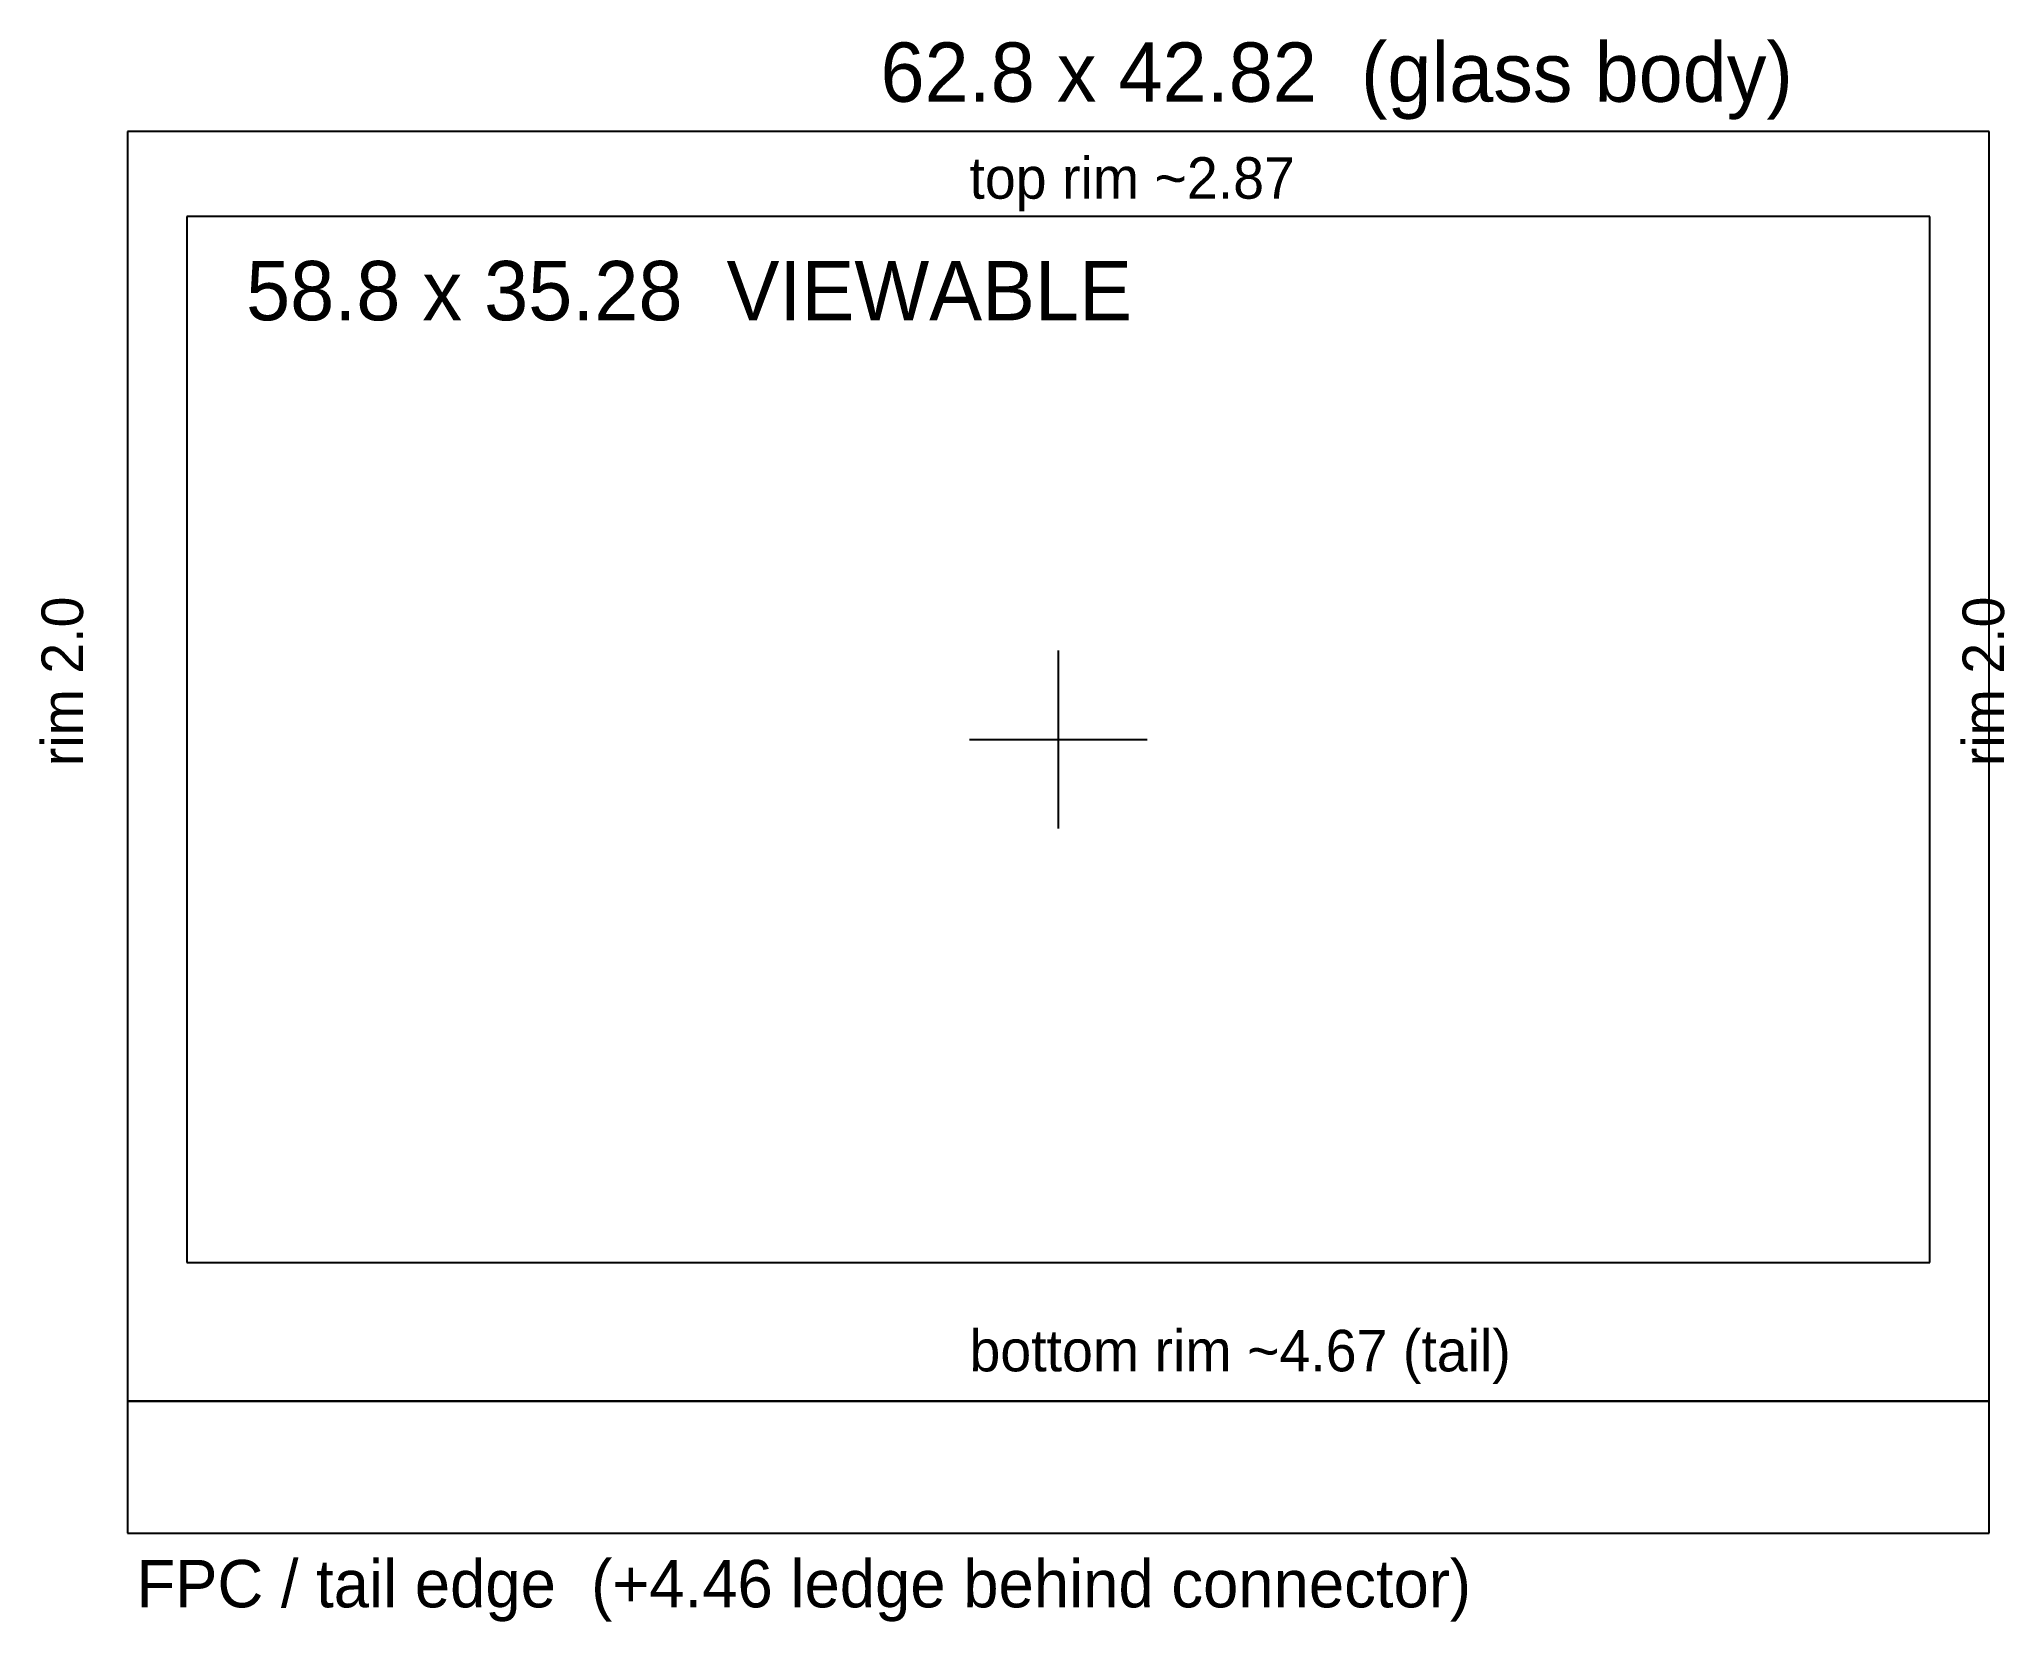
# Model space of a CAD drawing. Header units: metres. Extents: x -3 to 63.3, y -7.4 to 45.9.
import ezdxf

# ---------------------------------------------------------------- set-up
doc = ezdxf.new("R2010")
doc.units = ezdxf.units.M

msp = doc.modelspace()

# ---------------------------------------------------------------- linework, layer by layer
at = {"layer": 'LCD_ACTIVE'}
for p, q in [((60.8, 39.95), (2, 39.95)), ((2, 39.95), (2, 4.67)), ((60.8, 4.67), (60.8, 39.95)), ((2, 4.67), (60.8, 4.67))]:
    msp.add_line(p, q, dxfattribs=at)
at = {"layer": 'LCD_BODY'}
for p, q in [((62.8, 42.82), (0, 42.82)), ((0, 42.82), (0, 0)), ((62.8, 0), (62.8, 42.82)), ((0, 0), (62.8, 0))]:
    msp.add_line(p, q, dxfattribs=at)
at = {"layer": 'LCD_CENTER'}
for p, q in [((31.4, 19.31), (31.4, 25.31)), ((28.4, 22.31), (34.4, 22.31))]:
    msp.add_line(p, q, dxfattribs=at)
at = {"layer": 'LCD_FPC_LEDGE'}
for p, q in [((62.8, 0), (0, 0)), ((0, 0), (0, -4.46)), ((62.8, -4.46), (62.8, 0)), ((0, -4.46), (62.8, -4.46))]:
    msp.add_line(p, q, dxfattribs=at)

# ---------------------------------------------------------------- texts
at = {"layer": 'TEXT'}
for s, height, p in [('62.8 x 42.82  (glass body)', 2, (25.4, 43.82)), ('top rim ~2.87', 1.4, (28.4, 40.55)), ('58.8 x 35.28  VIEWABLE', 2, (4, 36.45)), ('bottom rim ~4.67 (tail)', 1.4, (28.4, 1)), ('FPC / tail edge  (+4.46 ledge behind connector)', 1.6, (0.3, -6.96))]:
    msp.add_text(s, height=height, dxfattribs=at).set_placement(p)
for p in [(-1.5, 21.41), (63.3, 21.41)]:
    msp.add_text('rim 2.0', height=1.4, rotation=90, dxfattribs=at).set_placement(p)

doc.saveas('drawing.dxf')
